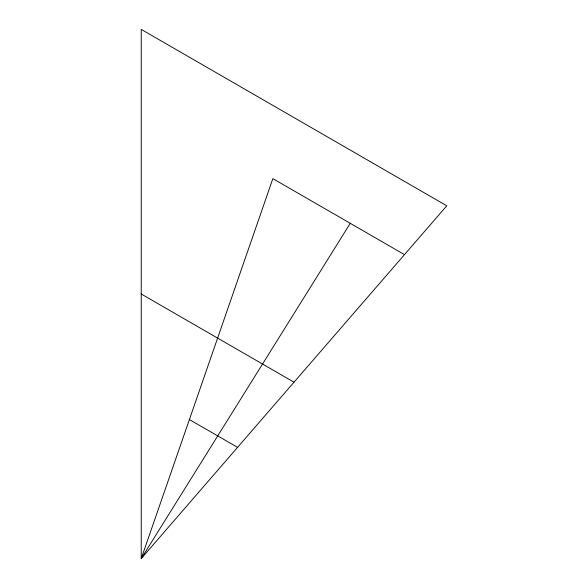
<?xml version="1.0" encoding="UTF-8"?>
<svg xmlns="http://www.w3.org/2000/svg" width="588" height="588" viewBox="0 0 588 588"><rect width="100%" height="100%" fill="white"/><g stroke="black" fill="none" stroke-linecap="round" stroke-linejoin="round"><path stroke-width="0.88" d="M350.264 223.322L141.23 558.6L141.23 29.4L446.77 205.8L141.23 558.6L272.854 178.634L404.478 254.626M141.23 294L294 382.2M189.402 419.553L237.567 447.358"/></g></svg>
